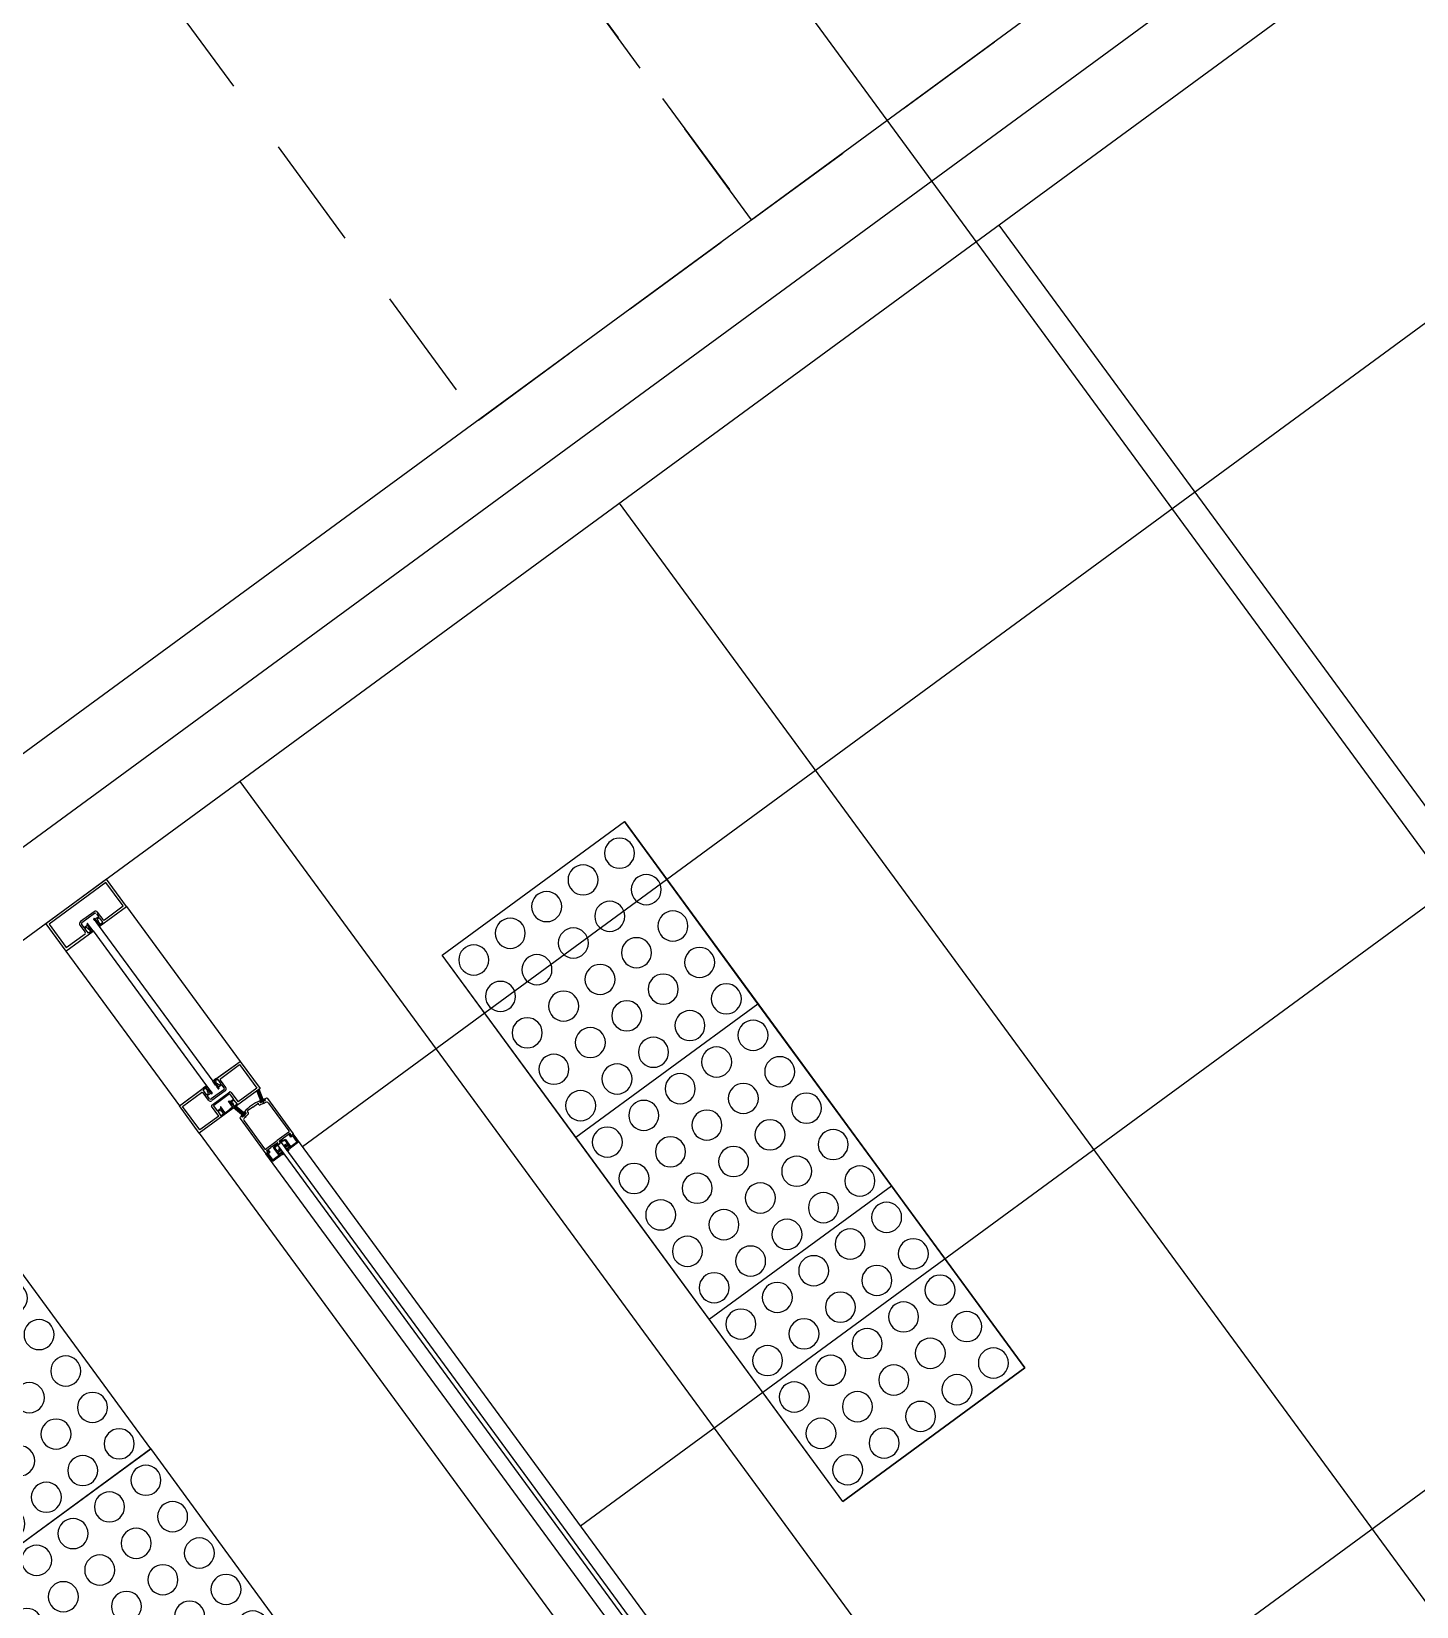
# Model space of a CAD drawing. Header units: millimetres. Extents: x 75184266 to 76346726, y -35077925 to -33679385.
# Drawn here: x 75436841 to 75438681, y -34536144 to -34534051 of the extents above; entities that cross this region are included whole.
import ezdxf

# ---------------------------------------------------------------- set-up
doc = ezdxf.new("R2010")
doc.units = ezdxf.units.MM
doc.header["$LTSCALE"] = 50
doc.header["$MEASUREMENT"] = 0
doc.linetypes.add('XR-지하3층$0$-HID', pattern=[2.5, 1.5, -1])
for name, color, linetype in [('XR-지하3층$0$1712-PL$0$DOOR', 4, 'CONTINUOUS'), ('XR-지하3층$0$XR-지하3층$0$AA-DWXM-DOOR', 4, 'CONTINUOUS'), ('XR-지하3층$0$XR-지하3층$0$AA-XXXX-SYMB', 7, 'CONTINUOUS')]:
    doc.layers.add(name, color=color, linetype=linetype)
doc.layers.add('XR-지하3층$0$XR-지하3층$0$DEFPOINT', color=142, linetype='CONTINUOUS', plot=False)
doc.layers.add('건축', color=8, linetype='CONTINUOUS', plot=False)

# ---------------------------------------------------------------- blocks, each defined once
blk = doc.blocks.new('XR-지하3층$0$1712-PL$0$FSD1000')
at = {"layer": 'XR-지하3층$0$1712-PL$0$DOOR', "color": 9}
for p, q in [((25, -101.3, 0), (865, -101.3, 0)), ((40, -146.3, 0), (850, -146.3, 0))]:
    blk.add_line(p, q, dxfattribs=at)
at = {"layer": 'XR-지하3층$0$1712-PL$0$DOOR', "elevation": 0}
for points in [[(25, 738.7), (25, -101.3), (70, -101.3), (70, 738.7)], [(-5, -251.3), (-5, -101.3), (25, -101.3), (25, -146.3), (40, -146.3), (40, -251.3)], [(895, -251.3), (895, -101.3), (865, -101.3), (865, -146.3), (850, -146.3), (850, -251.3)]]:
    blk.add_lwpolyline(points, close=True, dxfattribs=at)
at = {"layer": 'XR-지하3층$0$1712-PL$0$DOOR', "color": 9}
blk.add_arc((25, -101.3, 0), 840, 360, 86.9291, dxfattribs=at)
blk = doc.blocks.new('XR-지하3층$0$XR-지하3층$0$점형블럭')
at = {"layer": 'XR-지하3층$0$XR-지하3층$0$AA-XXXX-SYMB', "color": 9, "ltscale": 5}
for p, q in [((300, 300), (0, 300)), ((0, 300), (0, 0)), ((300, 300), (300, 0)), ((300, 0), (0, 0))]:
    blk.add_line(p, q, dxfattribs=at)
at = {"layer": 'XR-지하3층$0$XR-지하3층$0$AA-XXXX-SYMB', "color": 9, "ltscale": 2}
for centre in [(30, 270), (90, 270), (150, 270), (210, 270), (270, 270), (30, 210), (90, 210), (150, 210), (210, 210), (270, 210), (30, 150), (90, 150), (150, 150), (210, 150), (270, 150), (30, 90), (90, 90), (150, 90), (210, 90), (270, 90), (30, 30), (90, 30), (150, 30), (210, 30), (270, 30)]:
    blk.add_circle(centre, 20, dxfattribs=at)
blk = doc.blocks.new('XR-지하3층$0$XR-지하3층$0$dsfdf')
at = {"layer": 'XR-지하3층$0$XR-지하3층$0$AA-DWXM-DOOR', "color": 8}
for p, q in [((415.1, -563.7), (2033.6, 628.2)), ((1185.4, 127.8), (415.7, -439)), ((1211.4, 91.2), (442.3, -475.2)), ((1156.1, 82.1), (427.3, -454.5)), ((1159.7, 77.2), (430.9, -459.5)), ((140.9, -697.3), (346.2, -546.1)), ((146.8, -705.3), (352.2, -554.1))]:
    blk.add_line(p, q, dxfattribs=at)
at = {"layer": 'XR-지하3층$0$XR-지하3층$0$AA-DWXM-DOOR'}
for p, q in [((369, -473.4), (415.7, -439)), ((417.9, -441.8), (415.9, -439.1)), ((416.5, -439.5), (425.6, -432.8)), ((418.4, -439.8), (425.8, -434.4)), ((427.2, -434.6), (432.5, -441.7)), ((427.8, -433.1), (436.4, -444.9)), ((375, -471.9), (412, -444.6)), ((413.5, -444.8), (424.8, -460.2)), ((415.4, -443.5), (419.3, -448.9)), ((417.7, -442.4), (415.6, -442.8)), ((416.6, -442.8), (416.4, -444.1)), ((416.5, -439.8), (418.3, -442.3)), ((418.3, -442.3), (416.7, -442.6)), ((417.2, -444.6), (419.9, -442.6)), ((418.3, -440.1), (420, -442.3)), ((419.3, -449.7), (419.4, -449)), ((419.3, -449.7), (419.9, -449.8)), ((420.1, -449.9), (425.6, -457.3)), ((423.2, -449.2), (432.4, -442.4)), ((423.2, -449.2), (425.7, -456.4)), ((424.7, -449.7), (428.5, -446.9)), ((424.7, -449.7), (426.2, -453.8)), ((436.1, -475.6), (424.8, -460.2)), ((426.1, -456.5), (426.2, -456.4)), ((426.5, -456), (426.2, -453.8)), ((426.5, -457), (426.2, -454.2)), ((426.9, -453.9), (428.8, -456.5)), ((433.3, -467.7), (427.7, -460.3)), ((428.4, -459.5), (430.9, -460.6)), ((428.7, -457.3), (428.8, -456.7)), ((428.7, -457.3), (429.3, -457.4)), ((428.7, -460), (428.8, -459.9)), ((428.8, -446.9), (430.5, -449.2)), ((429.3, -459.9), (431.3, -460.8)), ((431.4, -460), (429.5, -457.5)), ((431.7, -444.6), (430.2, -445.7)), ((432.2, -447.6), (430.2, -446.3)), ((433.2, -443.8), (430.4, -445.9)), ((430.4, -446.2), (432.4, -447.5)), ((430.4, -450.8), (430.5, -450.9)), ((430.8, -449.3), (430.6, -449.4)), ((430.8, -449.3), (432.2, -448.3)), ((434.2, -448.1), (431.3, -450.3)), ((431.7, -444.6), (433.1, -443.5)), ((437.8, -446.8), (431.9, -451.1)), ((433.6, -443.9), (434.2, -446.2)), ((434.4, -446), (433.7, -443.7)), ((434.2, -448.1), (437.2, -445.9)), ((434.8, -465), (444, -458.2)), ((436.4, -445.2), (435, -446.2)), ((436.4, -445.2), (435, -446.2)), ((435.4, -457.6), (435.3, -457.5)), ((441.5, -451.7), (435.5, -456.1)), ((439.1, -454.8), (436.2, -456.9)), ((436.4, -445.2), (436.6, -445)), ((437, -457.7), (436.8, -457.8)), ((438.6, -460.3), (436.9, -458)), ((437, -457.7), (438.4, -456.7)), ((438, -445.3), (438, -445.4)), ((439, -456.9), (439.6, -459.1)), ((439.1, -454.8), (442.1, -452.6)), ((439.8, -458.9), (439.2, -456.6)), ((442.9, -457), (440.1, -459)), ((441.7, -458.3), (440.3, -459.3)), ((442.9, -456.6), (440.9, -455.3)), ((442.6, -453.6), (441.2, -454.6)), ((442.6, -453.6), (441.2, -454.6)), ((441.2, -455.3), (443.1, -456.5)), ((441.7, -458.3), (443.2, -457.2)), ((442.6, -453.6), (442.7, -453.4)), ((443, -452), (442.9, -451.9)), ((451.5, -465.4), (442.9, -453.6)), ((450, -465.5), (444.7, -458.3)), ((372.5, -477.9), (356.6, -484.2)), ((372.6, -478.4), (356.8, -484.6)), ((373, -479), (357.3, -485.2)), ((373.3, -479.6), (357.7, -485.7)), ((373.6, -480.2), (358.1, -486.3)), ((373.9, -480.7), (358.4, -486.7)), ((370.3, -477.1), (370.7, -477.9)), ((376.1, -477.1), (370.3, -481.3)), ((371.3, -476.1), (370.4, -476.8)), ((370.6, -478.3), (370.5, -478.4)), ((371.6, -476.2), (374.7, -482.3)), ((374, -475.7), (377.5, -482.8)), ((395.6, -509.6), (442.3, -475.2)), ((398.8, -504.3), (435.9, -477)), ((434.8, -465), (428.7, -460.5)), ((434.8, -463.4), (431.3, -460.8)), ((433.2, -468.6), (433.3, -467.9)), ((433.2, -468.6), (433.8, -468.6)), ((438, -474.1), (434, -468.7)), ((434.8, -463.4), (438.6, -460.6)), ((437.4, -472.1), (440.1, -470.1)), ((439, -473.2), (437.6, -473)), ((439.7, -472.3), (438.7, -474.1)), ((440, -471.7), (439.2, -473.1)), ((441.8, -474.2), (440, -471.7)), ((440.3, -472.2), (442.3, -474.9)), ((442.1, -472.3), (440.4, -470.1)), ((442.1, -474.2), (451.2, -467.5)), ((442.3, -472.4), (449.7, -466.9)), ((319.6, -509.8), (355.8, -483.1)), ((323.9, -510.3), (355.1, -487.3)), ((355.1, -487.3), (373.6, -512.4)), ((355.8, -483.1), (415.1, -563.7)), ((374.2, -481.3), (358.9, -487.3)), ((372.5, -482.2), (371.9, -482.6)), ((373.4, -483.2), (373, -482.3)), ((374.6, -482.6), (373.7, -483.3)), ((380.4, -492.9), (375.4, -486.1)), ((377.2, -484.1), (375.5, -485.4)), ((389.6, -502.2), (379.3, -515.1)), ((380.4, -492.9), (385.4, -499.6)), ((387.8, -498.5), (386.1, -499.7)), ((388.5, -501.5), (387.6, -502.1)), ((394.2, -501.7), (388.5, -505.9)), ((393.7, -506.2), (388.8, -501.5)), ((394.9, -504), (389.1, -498.6)), ((114.2, -661), (319.6, -509.8)), ((343, -541.7), (319.6, -509.8)), ((346.2, -546.1), (319.6, -509.8)), ((342.4, -535.4), (323.9, -510.3)), ((360.5, -522.1), (373.6, -512.4)), ((369.6, -518.6), (363, -523.4)), ((373.3, -523.2), (369.9, -518.6)), ((371, -517.8), (373.2, -520.7)), ((376.2, -513.7), (371.1, -517.5)), ((372.1, -524.8), (372.6, -523.1)), ((380, -519.5), (372.4, -525)), ((372.7, -522.9), (372.7, -522.7)), ((372.7, -522.7), (372.8, -522.7)), ((373, -522.9), (373.4, -523.1)), ((377.2, -519.4), (373.3, -523.2)), ((377.6, -520), (373.4, -523.1)), ((374.3, -519.9), (376.7, -518.7)), ((377.4, -515.1), (376.5, -513.8)), ((376.9, -518.7), (377.2, -519.1)), ((377.9, -517.8), (377, -518.5)), ((377, -518.8), (377.6, -519.7)), ((378.8, -514.4), (377.7, -515.1)), ((378.6, -514.5), (377.7, -515.1)), ((377.7, -515.4), (379.7, -518.2)), ((378.2, -517.9), (378.9, -518.8)), ((378.8, -514.4), (392.1, -532.4)), ((379.7, -518.5), (379.2, -518.8)), ((390.1, -502.7), (379.7, -515.7)), ((390.5, -503.1), (380.1, -516.1)), ((391, -503.6), (380.5, -516.7)), ((380.7, -519.6), (384.2, -524.3)), ((391.5, -504.1), (380.9, -517.2)), ((391.9, -504.6), (381.3, -517.8)), ((392.3, -504.9), (381.6, -518.2)), ((387.6, -502.5), (388.3, -503.1)), ((388.2, -503.6), (387.7, -504)), ((391.5, -506.5), (391.3, -506.6)), ((391.5, -506.5), (391.3, -506.6)), ((392.5, -507.2), (391.8, -506.5)), ((393.7, -506.5), (392.8, -507.2)), ((369.1, -535.4), (360.3, -523.5)), ((363, -523.7), (370.7, -534.2)), ((377.9, -547.3), (369.1, -535.4)), ((370.7, -534.2), (378.5, -544.7)), ((378.8, -544.8), (385.3, -539.9)), ((392.4, -537.9), (379.3, -547.6)), ((387.6, -529.7), (380, -535.3)), ((380.1, -535.7), (382, -535.7)), ((382, -535.1), (386.8, -532.5)), ((385.4, -539.7), (382, -535.1)), ((382.1, -535.8), (382.3, -535.8)), ((386.4, -531.9), (382.2, -535)), ((382.3, -535.4), (382.2, -535)), ((382.3, -535.8), (382.3, -535.6)), ((387.7, -529), (384.2, -524.3)), ((384.4, -535.9), (386.5, -538.8)), ((387.3, -533.1), (385.5, -535.1)), ((387.3, -532.8), (386.7, -531.9)), ((386.8, -538.8), (391.9, -535.1)), ((387.1, -532.5), (387.4, -532.9)), ((388.5, -532.2), (387.6, -532.9)), ((388.4, -530.4), (387.9, -530.7)), ((388.6, -531.9), (387.9, -531)), ((388.7, -530.4), (390.7, -533.2)), ((392.1, -532.4), (391, -533.2)), ((391, -533.2), (391.9, -532.5)), ((391.9, -534.8), (391, -533.5)), ((392.4, -537.9), (410.9, -563)), ((378.8, -590.3), (352.2, -554.2)), ((378.8, -590.3), (355.5, -558.6)), ((379.6, -586), (361.3, -561.1)), ((415.1, -563.7), (378.8, -590.3)), ((410.9, -563), (379.6, -586)), ((173.5, -741.5), (378.8, -590.3))]:
    blk.add_line(p, q, dxfattribs=at)
at = {"layer": 'XR-지하3층$0$XR-지하3층$0$AA-DWXM-DOOR', "color": 4, "linetype": 'Continuous', "extrusion": (8.08767e-06, 1.2987e-05, 1)}
for p, q in [((343, -541.7, 0), (344.3, -540.7, 0)), ((343, -541.7, 0), (346.2, -546.1, 0)), ((343, -541.7, 0), (346.2, -546, 0)), ((349.6, -534.8, 0), (343.3, -539.4, 0)), ((344.3, -540.7, 0), (343.3, -539.4, 0)), ((344.2, -540.8, 0), (346.6, -544.1, 0)), ((354.3, -528.6, 0), (344.6, -535.7, 0)), ((351.2, -542.4, 0), (346.2, -546.1, 0)), ((346.4, -542.2, 0), (347.6, -541.3, 0)), ((347.4, -543.5, 0), (346.4, -542.2, 0)), ((346.6, -544.1, 0), (347.4, -543.5, 0)), ((347.6, -541.3, 0), (348.5, -542.6, 0)), ((348.5, -542.6, 0), (353.1, -539.3, 0)), ((351.5, -537.4, 0), (348.9, -539.9, 0)), ((349.6, -534.8, 0), (351.5, -537.4, 0)), ((354.1, -538.5, 0), (349.7, -540.9, 0)), ((355, -530.8, 0), (350.8, -534, 0)), ((350.8, -534, 0), (354.1, -538.5, 0)), ((351.2, -542, 0), (351.2, -542.4, 0)), ((351.2, -542, 0), (351.6, -542.1, 0)), ((352.4, -541.5, 0), (351.6, -542.1, 0)), ((352.5, -541.1, 0), (352.4, -541.5, 0)), ((352.5, -541.1, 0), (352.8, -541.2, 0)), ((353.7, -540.6, 0), (352.8, -541.2, 0)), ((353, -538.4, 0), (355.9, -538, 0)), ((353.1, -539.3, 0), (353, -538.4, 0)), ((353.7, -540.2, 0), (353.7, -540.6, 0)), ((353.7, -540.2, 0), (354.1, -540.3, 0)), ((354.3, -540.1, 0), (354.1, -540.3, 0)), ((354.3, -540.1, 0), (356.2, -538.7, 0)), ((357.3, -531.2, 0), (369.7, -548.1, 0)), ((358.7, -529.3, 0), (371.9, -547.2, 0)), ((352.2, -554.1), (362.1, -546.8, 0)), ((355.5, -558.6, 0), (352.2, -554.1)), ((352.2, -554.2, 0), (355.5, -558.6, 0)), ((354.2, -554.4, 0), (355, -553.8, 0)), ((356.6, -557.8, 0), (354.2, -554.4, 0)), ((355, -553.8, 0), (355.9, -555.1, 0)), ((356.8, -557.7, 0), (355.5, -558.6, 0)), ((355.9, -555.1, 0), (357.1, -554.2, 0)), ((356.1, -552.9, 0), (360.7, -549.6, 0)), ((357.1, -554.2, 0), (356.1, -552.9, 0)), ((356.8, -557.7, 0), (357.7, -558.9, 0)), ((364, -554.3, 0), (357.7, -558.9, 0)), ((361.8, -548.9, 0), (358.1, -552.5, 0)), ((362.1, -551.7, 0), (358.9, -553.5, 0)), ((360.7, -549.6, 0), (361.5, -550, 0)), ((361.5, -550, 0), (362.7, -547.2, 0)), ((371.3, -551.7, 0), (361.6, -558.8, 0)), ((365.1, -553.5, 0), (361.8, -548.9, 0)), ((364, -554.3, 0), (362.1, -551.7, 0)), ((369.4, -550.3, 0), (365.1, -553.5, 0))]:
    blk.add_line(p, q, dxfattribs=at)
at = {"layer": 'XR-지하3층$0$XR-지하3층$0$AA-DWXM-DOOR', "color": 4, "linetype": 'Continuous', "extrusion": (-1.4802e-05, -3.8694e-06, 1)}
for p, q in [((121.2, -704.2, 0), (134.4, -722.2, 0)), ((121.9, -699.8, 0), (131.5, -692.6, 0)), ((123.4, -703.4, 0), (135.9, -720.3, 0)), ((123.8, -701.1, 0), (128, -698, 0)), ((128, -698, 0), (131.3, -702.5, 0)), ((129.2, -697.2, 0), (135.5, -692.5, 0)), ((129.2, -697.2, 0), (131.1, -699.8, 0)), ((131.6, -701.4, 0), (130.4, -704.1, 0)), ((132.9, -703.2, 0), (130.9, -704.6, 0)), ((131.1, -699.8, 0), (134.3, -698, 0)), ((131.3, -702.5, 0), (135, -699, 0)), ((132.4, -701.8, 0), (131.6, -701.4, 0)), ((136.9, -698.4, 0), (132.4, -701.8, 0)), ((132.9, -703.2, 0), (133.1, -703, 0)), ((133.1, -702.7, 0), (133.5, -702.7, 0)), ((133.1, -702.7, 0), (133.1, -703, 0)), ((133.5, -702.7, 0), (134.3, -702.1, 0)), ((134.3, -701.8, 0), (134.3, -702.1, 0)), ((134.3, -701.8, 0), (134.7, -701.8, 0)), ((134.7, -701.8, 0), (135.5, -701.2, 0)), ((136.4, -693.8, 0), (135.5, -692.5, 0)), ((135.6, -700.9, 0), (135.5, -701.2, 0)), ((135.6, -700.9, 0), (135.9, -700.9, 0)), ((135.9, -700.9, 0), (140.9, -697.3, 0)), ((137.1, -696.3, 0), (136, -697.1, 0)), ((136, -697.1, 0), (136.9, -698.4, 0)), ((137.7, -692.9, 0), (136.4, -693.8, 0)), ((136.5, -693.7, 0), (138.9, -697, 0)), ((146.8, -705.3), (136.9, -712.6, 0)), ((138.1, -697.6, 0), (137.1, -696.3, 0)), ((137.7, -692.9, 0), (140.9, -697.3, 0)), ((137.7, -692.9, 0), (140.8, -697.2, 0)), ((138.9, -697, 0), (138.1, -697.6, 0)), ((139, -713, 0), (143.5, -710.5, 0)), ((144.6, -708.7, 0), (140, -712.1, 0)), ((145.5, -710, 0), (144.6, -708.7, 0)), ((146.6, -709.2, 0), (145.5, -710, 0)), ((146.5, -707.3, 0), (145.7, -707.9, 0)), ((145.7, -707.9, 0), (146.6, -709.2, 0)), ((149, -710.7, 0), (146.5, -707.3, 0)), ((150.1, -709.8, 0), (146.8, -705.3)), ((146.9, -705.4, 0), (150.1, -709.8, 0)), ((148.9, -710.8, 0), (150.1, -709.8, 0)), ((148.9, -710.8, 0), (149.8, -712, 0)), ((140.1, -713, 0), (137.2, -713.3, 0)), ((138.1, -720.6, 0), (142.4, -717.5, 0)), ((138.9, -722.8, 0), (148.6, -715.7, 0)), ((142.4, -717.5, 0), (139, -713, 0)), ((140, -712.1, 0), (140.1, -713, 0)), ((141.6, -714.1, 0), (144.2, -711.6, 0)), ((143.5, -716.7, 0), (141.6, -714.1, 0)), ((143.5, -716.7, 0), (149.8, -712, 0))]:
    blk.add_line(p, q, dxfattribs=at)
at = {"layer": 'XR-지하3층$0$XR-지하3층$0$AA-DWXM-DOOR'}
for points in [[(140.9, -697.3), (114.2, -661), (78, -687.7), (137.3, -768.2), (173.5, -741.5), (146.9, -705.4)], [(131.9, -690.4), (113.5, -665.5), (82.5, -688.4), (138, -763.8), (169, -740.9), (150.8, -716.1)]]:
    blk.add_lwpolyline(points, dxfattribs=at)
for centre, radius, start, end in [((361.1, -522.9), 1.02, 126.3686, 216.3686), ((369.7, -518.7), 0.204, 36.3686, 126.3686), ((371.2, -517.7), 0.204, 126.3686, 216.3686), ((372.9, -523.1), 0.306, 61.3686, 164.9818), ((373.6, -520.4), 0.51, 216.3686, 6.3686), ((374.6, -520.3), 0.51, 126.3686, 186.3686), ((374.6, -520.3), 0.51, 126.3686, 186.3686), ((376.3, -513.9), 0.204, 36.3686, 126.3686), ((376.8, -518.9), 0.204, 36.3686, 116.3686), ((377.1, -518.7), 0.204, 126.3686, 216.3686), ((377, -519.2), 0.204, 314.1338, 36.3686), ((377.6, -515), 0.204, 216.3686, 306.3686), ((377.8, -515.3), 0.204, 126.3686, 216.3686), ((377.5, -519.8), 0.204, 306.3686, 36.3686), ((378, -518), 0.204, 36.3686, 126.3686), ((378.5, -514.3), 0.204, 306.3686, 36.3686), ((379, -518.7), 0.204, 216.3686, 306.3686), ((379.5, -518.3), 0.204, 306.3686, 36.3686), ((380.3, -519.9), 0.51, 36.3686, 126.3686), ((363.2, -523.6), 0.204, 126.3686, 216.3686), ((372.3, -524.9), 0.204, 164.9818, 306.3686), ((380.1, -535.5), 0.204, 126.3686, 267.7553), ((382, -535.4), 0.306, 267.7553, 11.3686), ((384.8, -535.6), 0.51, 66.3686, 216.3686), ((385.2, -534.7), 0.51, 246.3686, 306.3686), ((385.2, -534.7), 0.51, 246.3686, 306.3686), ((385.2, -539.8), 0.204, 306.3686, 36.3686), ((386.5, -532.1), 0.204, 36.3686, 126.3686), ((386.7, -538.7), 0.204, 216.3686, 306.3686), ((386.9, -532.6), 0.204, 36.3686, 118.6034), ((387.5, -532.7), 0.204, 216.3686, 306.3686), ((387.2, -533), 0.204, 316.3686, 36.3686), ((387.3, -529.3), 0.51, 306.3686, 36.3686), ((388.1, -530.9), 0.204, 126.3686, 216.3686), ((388.5, -530.5), 0.204, 36.3686, 126.3686), ((388.4, -532), 0.204, 306.3686, 36.3686), ((390.9, -533), 0.204, 216.3686, 306.3686), ((391.1, -533.4), 0.204, 126.3686, 216.3686), ((392, -532.7), 0.204, 36.3686, 126.3686), ((391.8, -534.9), 0.204, 306.3686, 36.3686), ((378.7, -546.7), 1.02, 216.3686, 306.3686), ((378.6, -544.6), 0.204, 216.3686, 306.3686)]:
    blk.add_arc(centre, radius, start, end, dxfattribs=at)
at = {"layer": 'XR-지하3층$0$XR-지하3층$0$AA-DWXM-DOOR', "color": 4, "linetype": 'Continuous', "extrusion": (8.08767e-06, 1.2987e-05, 1)}
for centre, radius, start, end in [((343.7, -534.5, 0), 1.59, 216.3686, 306.3686), ((349.4, -540.4, 0), 0.641, 133.8686, 298.8686), ((356.2, -531.2, 0), 3.21, 36.3686, 126.3686), ((356, -532.1, 0), 1.59, 36.3686, 126.3686), ((356, -538.4, 0), 0.385, 306.3686, 96.4212), ((358.6, -552.9, 0), 0.641, 133.8686, 298.8686), ((362.6, -560.1, 0), 1.59, 126.3686, 216.3686), ((362.3, -547.1, 0), 0.385, 336.316, 126.3686), ((368.4, -549.1, 0), 1.59, 306.3686, 36.3686), ((369.4, -549.1, 0), 3.21, 306.3686, 36.3686)]:
    blk.add_arc(centre, radius, start, end, dxfattribs=at)
at = {"layer": 'XR-지하3층$0$XR-지하3층$0$AA-DWXM-DOOR', "color": 4, "linetype": 'Continuous', "extrusion": (-1.4802e-05, -3.8694e-06, 1)}
for centre, radius, start, end in [((130.6, -691.4, 0), 1.59, 306.3686, 36.3686), ((123.8, -702.3, 0), 3.21, 126.3686, 216.3686), ((124.7, -702.4, 0), 1.59, 126.3686, 216.3686), ((130.7, -704.3, 0), 0.385, 156.316, 306.3686), ((134.6, -698.6, 0), 0.641, 313.8686, 118.8686), ((143.8, -711.1, 0), 0.641, 313.8686, 118.8686), ((137, -720.3, 0), 3.21, 216.3686, 306.3686), ((137.2, -719.4, 0), 1.59, 216.3686, 306.3686), ((137.1, -713, 0), 0.385, 126.3686, 276.4212), ((149.5, -717, 0), 1.59, 36.3686, 126.3686)]:
    blk.add_arc(centre, radius, start, end, dxfattribs=at)
at = {"layer": 'XR-지하3층$0$XR-지하3층$0$AA-DWXM-DOOR'}
for centre, major_axis, start_param, end_param in [((415.8, -439.2), (-0.144, 0.144), 4.561742, 6.132539), ((412.6, -445.4), (0.721, 0.721), 6.132539, 7.703335), ((415.7, -443.2), (0.288, 0.288), 0.983818, 2.990946), ((417.6, -442), (0.288, 0.288), 4.12541, 6.132539), ((419.1, -449), (0.183, 0.183), 5.347141, 6.132539), ((419.9, -450), (-0.183, 0.183), 4.561742, 5.347141), ((426, -457), (0.361, 0.361), 2.990946, 5.626393), ((426.6, -454.2), (0.288, 0.288), 6.132539, 8.767986), ((428.2, -460), (-0.361, 0.361), -1.215297, 1.42015), ((428.9, -460.2), (0.216, 0.216), 1.42015, 3.287652), ((428.6, -456.6), (0.183, 0.183), 5.347141, 6.132539), ((429.1, -460.3), (0.361, 0.361), 0.355499, 1.42015), ((429.3, -457.6), (-0.183, 0.183), 4.561742, 5.347141), ((431, -460.3), (-0.288, 0.288), 1.926295, 4.561742), ((436.2, -456.9), (-0.721, 0.721), -0.150647, 1.42015), ((436.2, -457), (0.721, 0.721), 2.990946, 4.561742), ((437.1, -457.8), (0.144, 0.144), 1.42015, 2.990946), ((438.6, -457), (-0.288, 0.288), 4.210483, 6.132539), ((437.9, -453.1), (2.52, 2.52), 4.101777, 4.214009), ((438.5, -460.4), (-0.144, 0.144), 2.990946, 4.561742), ((439, -456.7), (-0.144, 0.144), 4.200394, 5.784805), ((440, -459), (0.288, 0.288), 2.639687, 4.561742), ((440, -458.9), (0.144, 0.144), 2.629597, 4.561742), ((441, -455.2), (-0.144, 0.144), 0.197087, 1.781499), ((437.9, -453.1), (2.52, 2.52), 4.909476, 5.021707), ((441.4, -454.9), (0.288, 0.288), 1.42015, 3.342206), ((442.1, -452.5), (0.721, 0.721), 6.132539, 7.703335), ((442.7, -453.7), (-0.144, 0.144), 4.561742, 6.132539), ((442.1, -452.6), (0.721, 0.721), 4.561742, 6.132539), ((442.8, -456.8), (-0.144, 0.144), 2.990946, 4.923091), ((442.9, -456.9), (-0.288, 0.288), 2.990946, 4.913002), ((444.3, -458.6), (-0.361, 0.361), 4.561742, 6.132539), ((369.6, -474.2), (0.721, 0.721), 1.42015, 2.634222), ((431.4, -456.6), (61.7, 21.3), 3.086518, 3.144322), ((370.2, -477.9), (-0.361, 0.361), 1.12123, 2.990946), ((370.5, -477), (0.144, 0.144), 1.42015, 2.816413), ((370.5, -478), (0.216, 0.216), 4.561742, 5.958006), ((371.4, -476.3), (0.144, 0.144), 5.958006, 7.703335), ((376.8, -474.4), (2.16, 2.16), 1.42015, 2.816413), ((433, -467.9), (0.183, 0.183), 5.347141, 6.132539), ((433.8, -468.9), (0.183, 0.183), 6.132539, 6.917937), ((435.3, -476.2), (0.721, 0.721), 4.561742, 6.132539), ((437.7, -472.5), (0.361, 0.361), 1.42015, 3.776344), ((438.3, -473.9), (-0.288, 0.288), 1.42015, 3.427278), ((439, -473), (-0.144, 0.144), 2.205548, 3.427278), ((440, -472.5), (0.288, 0.288), 6.132539, 8.139667), ((440.3, -470.2), (0.144, 0.144), 6.132539, 7.703335), ((441.9, -474), (-0.144, 0.144), 1.42015, 2.990946), ((442.2, -472.2), (-0.144, 0.144), 1.42015, 2.990946), ((442.2, -475), (0.144, 0.144), 4.561742, 6.132539), ((449.1, -466.1), (0.721, 0.721), 4.561742, 6.132539), ((450.3, -466.3), (1.08, 1.08), 4.561742, 6.132539), ((372.2, -483), (-0.361, 0.361), -0.150647, 1.205916), ((431.4, -456.6), (-32, 56.9), 1.478542, 1.677149), ((372.7, -482.5), (0.216, 0.216), 5.958006, 7.703335), ((373.6, -483.1), (0.144, 0.144), 2.816413, 4.561742), ((374.5, -482.4), (0.144, 0.144), 4.561742, 5.958006), ((375.8, -485.8), (0.361, 0.361), 1.42015, 2.990946), ((376.6, -483.3), (-0.721, 0.721), 2.990946, 4.38721), ((430.2, -455), (-46.2, 46.2), 1.435775, 1.634383), ((385.8, -499.3), (-0.361, 0.361), 1.42015, 2.990946), ((387.7, -502.3), (-0.144, 0.144), -0.150646, 1.594683), ((388.4, -499.3), (0.721, 0.721), 0.023886, 1.42015), ((388.6, -501.6), (0.144, 0.144), 0.023886, 1.42015), ((387.4, -503.6), (0.361, 0.361), 3.20518, 4.561742), ((388, -503.3), (-0.216, 0.216), 2.990946, 4.736275), ((391.6, -507), (-0.361, 0.361), -0.150647, 1.71907), ((430.2, -455), (-46.2, 46.2), 1.71907, 1.776874), ((391.6, -506.8), (0.216, 0.216), 0.023886, 1.42015), ((392.7, -507), (0.144, 0.144), 3.165479, 4.561742), ((393.6, -506.4), (-0.144, 0.144), 2.990946, 4.736275), ((395, -508.7), (0.721, 0.721), 3.34767, 4.561742), ((397, -501.8), (-2.16, 2.16), 1.594683, 2.990946)]:
    blk.add_ellipse(centre, major_axis=major_axis, ratio=1, start_param=start_param, end_param=end_param, dxfattribs=at)
at = {"layer": 'XR-지하3층$0$XR-지하3층$0$AA-DWXM-DOOR', "extrusion": (0, 0, -1)}
for centre, major_axis, start_param, end_param in [((426.5, -434), (1.08, 1.08), -1.42015, 0.150647), ((426.4, -435.2), (-0.721, 0.721), 0.150647, 1.721443), ((416.9, -444.2), (0.361, 0.361), 1.721443, 4.077637), ((416.6, -439.7), (-0.144, 0.144), 4.863036, 6.433832), ((416.8, -442.8), (0.144, 0.144), 4.077637, 5.299368), ((418.5, -440), (-0.144, 0.144), 4.863035, 6.433832), ((419.8, -442.4), (-0.144, 0.144), 1.721443, 3.292239), ((426, -456.3), (-0.216, 0.216), 3.292239, 5.159741), ((425.9, -456), (0.361, 0.361), 0.656792, 1.721443), ((428.7, -447.1), (-0.144, 0.144), 0.150647, 1.721443), ((430.5, -446), (0.288, 0.288), 2.94098, 4.863036), ((431.2, -450.2), (0.721, 0.721), 3.292239, 4.863036), ((430.6, -446), (-0.144, 0.144), 4.501687, 6.433832), ((430.7, -449.1), (-0.144, 0.144), 3.292239, 4.863035), ((431.3, -450.3), (-0.721, 0.721), 3.292239, 4.863036), ((431.9, -447.9), (0.288, 0.288), -0.200613, 1.721443), ((435.5, -449.8), (-2.52, 2.52), 5.973867, 6.086098), ((432, -442), (-0.361, 0.361), 1.721443, 3.292239), ((432.3, -447.7), (-0.144, 0.144), 1.360094, 2.944506), ((433.3, -443.9), (0.288, 0.288), -1.42015, 0.501906), ((433.4, -444), (0.144, 0.144), -1.42015, 0.511995), ((434.4, -446.1), (0.144, 0.144), 2.069176, 3.653588), ((434.8, -445.9), (0.288, 0.288), 1.721443, 3.643499), ((435.5, -449.8), (-2.52, 2.52), 0.49838, 0.610612), ((436.3, -445), (-0.144, 0.144), 1.721443, 3.292239), ((437.2, -445.9), (-0.721, 0.721), 0.150647, 1.721443), ((437.2, -446), (-0.721, 0.721), 1.721443, 3.292239)]:
    blk.add_ellipse(centre, major_axis=major_axis, ratio=1, start_param=start_param, end_param=end_param, dxfattribs=at)
at = {"layer": 'XR-지하3층$0$XR-지하3층$0$DEFPOINT'}
blk.add_lwpolyline([(902.6, 292.1), (177.9, -241.6), (0, 0), (724.7, 533.7)], close=True, dxfattribs=at)
at = {"layer": 'XR-지하3층$0$XR-지하3층$0$AA-XXXX-SYMB', "extrusion": (0, 0, -1), "zscale": -1, "rotation": 143.631410486732}
for p in [(-483.1, 355.8), (-241.6, 177.9), (0, 0), (-834.5, -627.3), (-593, -805.2)]:
    blk.add_blockref('XR-지하3층$0$XR-지하3층$0$점형블럭', p, dxfattribs=at)

msp = doc.modelspace()

# ---------------------------------------------------------------- hatches: boundary and pattern name
at = {"layer": '건축', "ltscale": 100}
h = msp.add_hatch(dxfattribs=at)
h.set_pattern_fill('NET', color=256, scale=5000, angle=36.2507)
h.set_pattern_definition([(306.265, (75446750.14, -34523876.16), (503.93, 369.702), []), (36.265, (75446750.14, -34523876.16), (-369.702, 503.93), [])])
h.paths.add_polyline_path([(75436940.7, -34535177.7), (75440285.6, -34532725.3), (75445329.1, -34530249.8), (75446236.4, -34529751.8), (75446533.2, -34530292.6), (75446796.2, -34530148.3), (75446092.4, -34528865.8), (75443568.6, -34525425), (75442596.1, -34524409.4), (75444031.4, -34523606), (75448225.3, -34520529.9), (75449171.6, -34521820.1), (75445370.2, -34524608.2), (75445265.8, -34525287.3), (75446353.6, -34526770.3), (75446829.4, -34526421.4), (75447472.2, -34527382.3), (75447036.7, -34527701.7), (75448967.8, -34530334.4), (75448379.8, -34530765.7), (75447423.2, -34531290.7), (75447277.4, -34531025), (75447014.4, -34531169.3), (75447208.3, -34531522.7), (75442342.9, -34534192.9), (75438359.7, -34537113.2)])

# ---------------------------------------------------------------- linework, layer by layer
at = {"layer": '건축', "ltscale": 0.5}
for p, q in [((75440177.9, -34532556.2, 0), (75436345.9, -34535365.7, 0)), ((75440285.6, -34532725.3, 0), (75436302.8, -34535645.3, 0))]:
    msp.add_line(p, q, dxfattribs=at)
at = {"layer": '건축', "ltscale": 100}
msp.add_line((75440226.5, -34532644.6, 0), (75436005, -34535739.6, 0), dxfattribs=at)
at = {"layer": '건축'}
msp.add_lwpolyline([(75405276.9, -34489566.3), (75448341.7, -34548305.9), (75437440.5, -34556298), (75442666.2, -34563425.7), (75410966.7, -34586666.1), (75425132.9, -34605988.5), (75479241.4, -34566318.9), (75534889.6, -34642222)], dxfattribs=at)
at = {"layer": '건축', "linetype": 'XR-지하3층$0$-HID', "ltscale": 2, "elevation": 0}
for points in [[(75438160.5, -34534035.4), (75437746.6, -34533470.8), (75437383.7, -34533736.9), (75437797.5, -34534301.4)], [(75437797.5, -34534301.4), (75437383.7, -34533736.9), (75437020.7, -34534003), (75437434.6, -34534567.5)]]:
    msp.add_lwpolyline(points, close=True, dxfattribs=at)

# ---------------------------------------------------------------- block references
at = {"layer": '건축'}
for name, p, rotation in [('XR-지하3층$0$1712-PL$0$FSD1000', (75435840.5, -34534525, 0), 307.9329043565644), ('XR-지하3층$0$XR-지하3층$0$dsfdf', (75437628.5, -34535101.1, 0), 269.8778567151124)]:
    msp.add_blockref(name, p, dxfattribs=dict(at, rotation=rotation))

doc.saveas('drawing.dxf')
